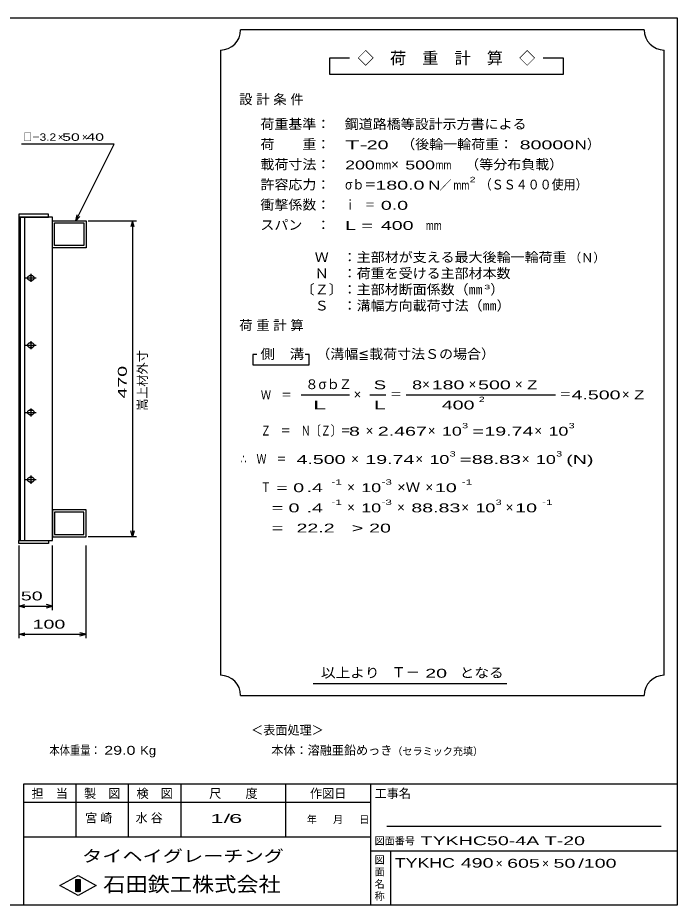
# Model space of a CAD drawing. Units: millimetres, scale not verified. Extents: x -1092 to 1042, y -770 to 629.
# Drawn here: x 61 to 1042, y -691 to 629 of the extents above; entities that cross this region are included whole.
import ezdxf
from ezdxf.enums import TextEntityAlignment as Align

# ---------------------------------------------------------------- set-up
doc = ezdxf.new("R2010")
doc.units = ezdxf.units.MM
doc.header["$LTSCALE"] = 6
for name, color, linetype, lineweight in [('0_2', 150, 'Continuous', 25), ('16', 3, 'Continuous', 25), ('22', 2, 'Continuous', 25)]:
    doc.layers.add(name, color=color, linetype=linetype, lineweight=lineweight)
doc.styles.add('ベクトル', font='')
doc.styles.get('ベクトル').set_extended_font_data('ベクトル')

msp = doc.modelspace()

# ---------------------------------------------------------------- linework, layer by layer
at = {"layer": '0_2'}
for p, q in [((-1034.4, 629.1), (1041.6, 629.1)), ((1041.6, 629.1), (1041.6, -690.9)), ((1041.6, -510.9), (69.6, -510.9)), ((69.6, -510.9), (69.6, -690.9)), ((147.6, -510.9), (147.6, -588.9)), ((225.6, -588.9), (225.6, -510.9)), ((303.6, -510.9), (303.6, -588.9)), ((459.6, -588.9), (459.6, -510.9)), ((585.6, -510.9), (585.6, -690.9)), ((585.6, -537.9), (69.6, -537.9)), ((1017.6, -573.9), (609.6, -573.9)), ((69.6, -588.9), (585.6, -588.9)), ((585.6, -609.9), (1041.6, -609.9)), ((615.6, -690.9), (615.6, -609.9)), ((123.6, -661.5), (150.6, -646.5)), ((150.6, -646.5), (177.6, -661.5)), ((147.6, -652.5), (153.6, -652.5)), ((147.6, -670.5), (147.6, -652.5)), ((147.6, -652.5), (148.8, -652.5)), ((148.8, -652.5), (148.8, -670.5)), ((150, -670.5), (150, -652.5)), ((150, -652.5), (151.2, -652.5)), ((151.2, -652.5), (151.2, -670.5)), ((152.4, -670.5), (152.4, -652.5)), ((152.4, -652.5), (153.6, -652.5)), ((153.6, -652.5), (153.6, -670.5)), ((153.6, -652.5), (153.6, -670.5)), ((150.6, -676.5), (123.6, -661.5)), ((153.6, -670.5), (147.6, -670.5)), ((148.8, -670.5), (150, -670.5)), ((177.6, -661.5), (150.6, -676.5)), ((151.2, -670.5), (152.4, -670.5)), ((1041.6, -690.9), (-1034.4, -690.9))]:
    msp.add_line(p, q, dxfattribs=at)
at = {"layer": '16'}
for p, q in [((106.5, 337.1), (62.5, 337.1)), ((62.5, 337.1), (62.5, 332.6)), ((62.5, 332.6), (106.5, 332.6)), ((62.5, 332.6), (62.5, -148.4)), ((112.5, 332.6), (62.5, 332.6)), ((64.5, 332.6), (64.5, -148.4)), ((71.5, -148.4), (71.5, 332.6)), ((106.5, 332.6), (106.5, 337.1)), ((112.5, -148.4), (112.5, 332.6)), ((112.5, 327.1), (162.5, 327.1)), ((112.5, 287.1), (112.5, 327.1)), ((115.7, 323.9), (159.3, 323.9)), ((115.7, 290.3), (115.7, 323.9)), ((159.3, 323.9), (159.3, 290.3)), ((162.5, 327.1), (162.5, 287.1)), ((162.5, 287.1), (112.5, 287.1)), ((159.3, 290.3), (115.7, 290.3)), ((72.5, 242.1), (88.5, 242.1)), ((82.5, 245.1), (78.5, 245.1)), ((78.5, 239.1), (82.5, 239.1)), ((80.5, 248.1), (80.5, 236.1)), ((80.5, 148.1), (80.5, 136.1)), ((72.5, 142.1), (88.5, 142.1)), ((82.5, 145.1), (78.5, 145.1)), ((78.5, 139.1), (82.5, 139.1)), ((72.5, 42.1), (88.5, 42.1)), ((82.5, 45.1), (78.5, 45.1)), ((80.5, 48.1), (80.5, 36.1)), ((78.5, 39.1), (82.5, 39.1)), ((80.5, -51.9), (80.5, -63.9)), ((72.5, -57.9), (88.5, -57.9)), ((82.5, -54.9), (78.5, -54.9)), ((78.5, -60.9), (82.5, -60.9)), ((162.5, -102.9), (112.5, -102.9)), ((112.5, -102.9), (112.5, -142.9)), ((162.5, -142.9), (162.5, -102.9)), ((159.3, -106.1), (115.7, -106.1)), ((115.7, -106.1), (115.7, -139.7)), ((159.3, -139.7), (159.3, -106.1)), ((112.5, -142.9), (162.5, -142.9)), ((115.7, -139.7), (159.3, -139.7)), ((62.5, -148.4), (106.5, -148.4)), ((62.5, -152.9), (62.5, -148.4)), ((62.5, -148.4), (112.5, -148.4)), ((106.5, -152.9), (62.5, -152.9)), ((106.5, -148.4), (106.5, -152.9))]:
    msp.add_line(p, q, dxfattribs=at)
for centre, radius, start, end in [((78.5, 242.1), 3, 90, 270), ((80.5, 242.1), 4, 46.6, 133.4), ((80.5, 242.1), 4, 226.6, 313.4), ((82.5, 242.1), 3, 270, 90), ((80.5, 142.1), 4, 46.6, 133.4), ((78.5, 142.1), 3, 90, 270), ((80.5, 142.1), 4, 226.6, 313.4), ((82.5, 142.1), 3, 270, 90), ((78.5, 42.1), 3, 90, 270), ((80.5, 42.1), 4, 46.6, 133.4), ((82.5, 42.1), 3, 270, 90), ((80.5, 42.1), 4, 226.6, 313.4), ((78.5, -57.9), 3, 90, 270), ((80.5, -57.9), 4, 46.6, 133.4), ((80.5, -57.9), 4, 226.6, 313.4), ((82.5, -57.9), 3, 270, 90)]:
    msp.add_arc(centre, radius, start, end, dxfattribs=at)
at = {"layer": '22', "color": 4}
for p, q in [((992.4, 611.1), (392.4, 611.1)), ((362.4, 581.1), (362.4, -348.9)), ((1022.4, -348.9), (1022.4, 581.1)), ((554.4, 569.1), (524.4, 569.1)), ((524.4, 569.1), (524.4, 545.1)), ((872.4, 569.1), (842.4, 569.1)), ((872.4, 545.1), (872.4, 569.1)), ((524.4, 545.1), (872.4, 545.1)), ((204.5, 441.1), (66.5, 441.1)), ((147.5, 327.1), (204.5, 441.1)), ((147.5, 327.1), (149.3, 335.86)), ((147.5, 327.1), (153.5, 333.7)), ((165.5, 327.1), (237.5, 327.1)), ((231.5, 327.1), (229.1, 318.1)), ((233.9, 318.1), (231.5, 327.1)), ((231.5, 327.1), (231.5, -142.9)), ((416.4, 128.1), (410.4, 128.1)), ((410.4, 128.1), (410.4, 113.1)), ((494.4, 128.1), (488.4, 128.1)), ((494.4, 113.1), (494.4, 128.1)), ((410.4, 113.1), (494.4, 113.1)), ((482.4, 68.1), (554.4, 68.1)), ((584.4, 68.1), (608.4, 68.1)), ((638.4, 68.1), (860.4, 68.1)), ((237.5, -142.9), (165.5, -142.9)), ((231.5, -142.9), (229.1, -133.9)), ((233.9, -133.9), (231.5, -142.9)), ((62.5, -155.9), (62.5, -251.9)), ((62.5, -155.9), (62.5, -293.9)), ((112.5, -251.9), (112.5, -155.9)), ((162.5, -293.9), (162.5, -155.9)), ((62.5, -245.9), (71.5, -243.5)), ((71.5, -248.3), (62.5, -245.9)), ((62.5, -245.9), (112.5, -245.9)), ((112.5, -245.9), (103.5, -243.5)), ((103.5, -248.3), (112.5, -245.9)), ((62.5, -287.9), (71.5, -285.5)), ((71.5, -290.3), (62.5, -287.9)), ((62.5, -287.9), (162.5, -287.9)), ((162.5, -287.9), (153.5, -285.5)), ((153.5, -290.3), (162.5, -287.9)), ((500.4, -360.9), (788.4, -360.9)), ((392.4, -378.9), (992.4, -378.9))]:
    msp.add_line(p, q, dxfattribs=at)
for centre, start, end in [((362.4, 611.1), 270, 0), ((1022.4, 611.1), 180, 270), ((362.4, -378.9), 0, 90), ((1022.4, -378.9), 90, 180)]:
    msp.add_arc(centre, 30, start, end, dxfattribs=at)

# ---------------------------------------------------------------- texts
at = {"layer": '0_2', "style": 'ベクトル'}
for s, height, p in [('担\u3000当', 13.2, (81.6, -524.7)), ('製\u3000図', 13.2, (159.6, -524.7)), ('検\u3000図', 13.2, (237.6, -524.7)), ('尺\u3000\u3000度', 13.2, (345.6, -524.7)), ('作図日', 13.2, (495.6, -524.7)), ('工事名', 13.2, (591.6, -524.7)), ('年', 11, (490.8, -563.4)), ('月', 11, (529.8, -563.4)), ('日', 11, (568.8, -563.4)), ('図面番号', 11, (591.6, -595.2)), ('図', 11, (591.6, -623.4)), ('面', 11, (591.6, -641.4)), ('名', 11, (591.6, -659.4)), ('称', 11, (591.6, -677.4))]:
    msp.add_text(s, height=height, dxfattribs=at).set_placement(p, align=Align.MIDDLE_LEFT)
at = {"layer": '0_2', "color": 222, "style": 'ベクトル'}
for s, height, width, p in [('タイヘイグレーチング', 17.6, 1.25, (156.6, -617.7)), ('石田鉄工株式会社', 21.99, 1.1, (188.1, -659.7))]:
    msp.add_text(s, height=height, dxfattribs=dict(at, width=width)).set_placement(p, align=Align.MIDDLE_LEFT)
at = {"layer": '22', "style": 'ベクトル'}
for s, height, p in [('◇\u3000荷\u3000重\u3000計\u3000算\u3000◇', 17.6, (566.4, 569.1)), ('×', 11, (120.5, 451.6)), ('×', 11, (156.5, 451.6)), ('）', 14.52, (907.2, 441)), ('×', 14.52, (616.2, 411)), ('／', 13.2, (687.9, 380.1)), ('（Ｎ）', 13.2, (880.8, 272.1)), ('）', 14.52, (763.8, 225)), ('σｂ', 14.52, (508.2, 84)), ('８', 14.52, (488.4, 84)), ('Ｚ', 14.52, (538.2, 84)), ('×', 14.52, (662.4, 84)), ('×', 14.52, (731.4, 84)), ('×', 14.52, (800.4, 84)), ('×', 14.52, (560.4, 69)), ('×', 14.52, (959.4, 69)), ('×', 14.52, (578.4, 15)), ('×', 14.52, (670.8, 15)), ('×', 14.52, (829.2, 15)), ('×', 14.52, (556.8, -27)), ('×', 14.52, (652.2, -27)), ('×', 14.52, (810.6, -27)), ('×', 14.52, (550.8, -69)), ('×', 14.52, (667.2, -69)), ('×', 14.52, (550.8, -99)), ('×', 14.52, (625.2, -99)), ('×', 14.52, (720.6, -99)), ('×', 14.52, (786.6, -99)), ('Ｔ－', 15.4, (616.8, -344.4)), ('＜表面処理＞', 13.2, (408, -430.5)), ('本体：', 13.2, (438, -460.5)), ('溶融亜鉛めっき', 13.2, (492, -460.5)), ('（セラミック充填）', 11, (618, -462)), ('×', 13.2, (771.6, -628.5)), ('×', 13.2, (840.6, -628.5))]:
    msp.add_text(s, height=height, dxfattribs=at).set_placement(p, align=Align.MIDDLE_LEFT)
for s, height, width, p in [('荷重基準：\u3000', 14.52, 1.05, (421.8, 471)), ('鋼道路橋等設計示方書による', 14.52, 1.05, (547.2, 471)), ('□－', 11, 0.8, (69.5, 451.6)), ('3.2', 11, 1.2, (93.5, 451.6)), (' 50 ', 11, 1.6, (120.5, 451.6)), (' 40 ', 11, 1.6, (156.5, 451.6)), ('荷\u3000\u3000重：\u3000', 14.52, 1.05, (421.8, 441)), ('（後輪一輪荷重：', 14.52, 1.05, (631.2, 441)), ('T-', 13.2, 2, (547.8, 440.1)), (' 20 ', 13.2, 1.65, (571.8, 440.1)), (' 80000', 13.2, 1.65, (799.2, 440.1)), ('N', 13.2, 1.4, (889.2, 440.1)), ('載荷寸法：\u3000', 14.52, 1.05, (421.8, 411)), ('200', 13.2, 1.5, (547.8, 410.1)), ('mm', 13.2, 0.8, (592.8, 410.1)), ('500', 13.2, 1.5, (637.2, 410.1)), ('mm', 13.2, 0.8, (682.2, 410.1)), ('\u3000（等分布負載）', 14.52, 1.05, (705.6, 411)), ('許容応力：\u3000', 14.52, 1.05, (421.8, 381)), ('σｂ＝', 14.52, 0.9, (547.8, 381)), ('180.0', 13.2, 1.65, (592.8, 380.1)), ('N', 13.2, 1.4, (671.4, 380.1)), ('mm', 13.2, 0.8, (708.9, 380.1)), ('2', 7.918, 1.5, (732.9, 388.5)), ('（ＳＳ４００使用）', 14.52, 0.9, (747.9, 381)), ('衝撃係数：\u3000', 14.52, 1.05, (421.8, 351)), ('ｉ\u3000＝', 14.52, 0.75, (547.8, 351)), (' 0.0', 13.2, 1.65, (592.8, 350.1)), ('スパン\u3000：\u3000', 14.52, 1.05, (421.8, 321)), ('L =', 13.2, 1.65, (547.8, 320.1)), (' 400 ', 13.2, 1.65, (592.8, 320.1)), ('mm', 13.2, 0.8, (667.8, 320.1)), ('\u3000Ｗ\u3000：主部材が支える最大後輪一輪荷重', 14.52, 1.05, (481.8, 273)), ('\u3000Ｎ\u3000：荷重を受ける主部材本数', 14.52, 1.05, (481.8, 249)), ('〔Ｚ〕：主部材断面係数（㎜', 14.52, 1.05, (481.8, 225)), ('3', 6.598, 1.8, (754.8, 228.6)), ('\u3000Ｓ\u3000：溝幅方向載荷寸法（㎜）', 14.52, 1.05, (481.8, 201)), ('側\u3000溝', 14.52, 1.1, (421.8, 129)), ('\u3000（溝幅≦載荷寸法Ｓの場合）', 14.52, 1.05, (484.2, 129)), ('S', 13.2, 1.55, (590.4, 83.1)), ('8', 13.2, 1.5, (647.4, 83.1)), (' 180 ', 13.2, 1.65, (668.4, 83.1)), (' 500 ', 13.2, 1.65, (737.4, 83.1)), ('Z', 13.2, 1.4, (818.4, 83.1)), ('Ｗ\u3000＝', 13.2, 0.85, (422.4, 68.1)), ('＝', 14.52, 0.9, (614.4, 69)), ('＝', 14.52, 0.9, (866.4, 69)), ('4.500', 13.2, 1.65, (884.4, 68.1)), ('Z', 13.2, 1.4, (977.4, 68.1)), ('L', 13.2, 1.8, (590.4, 53.1)), (' 400 ', 13.2, 1.65, (683.4, 53.1)), ('2', 7.918, 1.5, (746.4, 61.5)), ('3', 7.918, 1.5, (721.8, 22.5)), ('3', 7.918, 1.5, (880.2, 22.5)), ('Ｚ\u3000＝\u3000Ｎ〔Ｚ〕＝', 14.52, 0.75, (422.4, 15)), (' 8 ', 13.2, 1.65, (545.4, 14.1)), ('2.467', 13.2, 1.65, (596.4, 14.1)), ('10', 13.2, 1.5, (691.8, 14.1)), ('=', 13.2, 1.7, (736.8, 14.1)), ('19.74', 13.2, 1.65, (754.8, 14.1)), ('10', 13.2, 1.5, (850.2, 14.1)), ('∴\u3000Ｗ\u3000＝', 14.52, 0.75, (392.4, -27)), (' 4.500', 13.2, 1.65, (467.4, -27.9)), ('19.74', 13.2, 1.65, (577.8, -27.9)), ('10', 13.2, 1.5, (673.2, -27.9)), ('3', 7.918, 1.5, (703.2, -19.5)), ('=', 13.2, 1.7, (718.2, -27.9)), ('88.83', 13.2, 1.65, (736.2, -27.9)), ('10', 13.2, 1.5, (831.6, -27.9)), ('3', 7.918, 1.5, (861.6, -19.5)), ('(N)', 13.2, 1.65, (876.6, -27.9)), ('Ｔ', 14.52, 0.75, (422.4, -69)), (' = 0', 13.2, 1.65, (437.4, -69.9)), (' .4 ', 13.2, 1.65, (482.4, -69.9)), ('-1', 7.918, 1.65, (527.4, -61.5)), ('10', 13.2, 1.5, (571.8, -69.9)), ('-3', 7.918, 1.65, (601.8, -61.5)), ('×Ｗ', 14.52, 1.1, (625.2, -69)), (' 10 ', 13.2, 1.65, (673.2, -69.9)), ('-1', 7.918, 1.65, (721.2, -61.5)), ('-1', 7.918, 1.65, (527.4, -91.5)), ('-3', 7.918, 1.65, (601.8, -91.5)), ('3', 7.918, 1.5, (771.6, -91.5)), ('-1', 7.918, 1.65, (840.6, -91.5)), ('  = 0', 13.2, 1.65, (422.4, -99.9)), (' .4 ', 13.2, 1.65, (482.4, -99.9)), ('10', 13.2, 1.5, (571.8, -99.9)), ('88.83', 13.2, 1.65, (646.2, -99.9)), ('10', 13.2, 1.5, (741.6, -99.9)), (' 10 ', 13.2, 1.65, (792.6, -99.9)), ('  =', 13.2, 1.65, (422.4, -129.9)), (' 22.2', 13.2, 1.65, (467.4, -129.9)), ('>', 13.2, 1.7, (557.4, -129.9)), (' 20 ', 13.2, 1.65, (575.4, -129.9)), (' 50 ', 13.2, 1.65, (57.5, -230.9)), (' 100 ', 13.2, 1.65, (75, -272.9)), ('以上より\u3000', 14.52, 1.1, (511.8, -345)), (' 20 ', 13.2, 1.65, (658.8, -345.9)), ('となる', 14.52, 1.1, (718.2, -345)), ('本体重量：', 13.2, 0.85, (108, -460.5)), (' 29.0', 13.2, 1.35, (183, -460.5)), ('Kg', 13.2, 1.1, (243, -460.5)), ('1/', 13.2, 2, (347.4, -561.9)), (' 6 ', 13.2, 2, (365.4, -561.9)), ('TYKHC50-4A T-20               ', 13.2, 1.65, (660, -594.9)), ('TYKHC', 14.08, 1.4, (621.6, -627.9)), (' 490 ', 14.08, 1.55, (711.6, -627.9)), (' 605 ', 13.2, 1.65, (780.6, -628.5)), (' 50 ', 13.2, 1.65, (849.6, -628.5)), ('/', 13.2, 1.65, (894.6, -628.5)), (' 100 ', 13.2, 1.65, (894.6, -628.5))]:
    msp.add_text(s, height=height, dxfattribs=dict(at, width=width)).set_placement(p, align=Align.MIDDLE_LEFT)
msp.add_text('嵩上材外寸', height=13.2, rotation=90, dxfattribs=at).set_placement((246.5, 44.6), align=Align.MIDDLE_LEFT)
at = {"layer": '22', "style": 'ベクトル', "width": 1.65}
msp.add_text(' 470 ', height=13.2, rotation=90, dxfattribs=at).set_placement((216.5, 54.6), align=Align.MIDDLE_LEFT)
at = {"layer": '22', "attachment_point": 4, "style": 'ベクトル'}
for s, insert, char_height in [('\\T1.28;設計条件', (390.3, 507), 14.52), ('\\T1.28;荷重計算', (390.3, 171), 14.52), ('\\T1.5;\\W2;\\~L\\~', (485.4, 53.1), 13.2), ('\\T1.25;宮崎\u3000', (161.1, -561.9), 13.2), ('\\T1.25;水谷\u3000', (236.1, -561.9), 13.2)]:
    msp.add_mtext(s, dxfattribs=dict(at, insert=insert, char_height=char_height))

doc.saveas('drawing.dxf')
